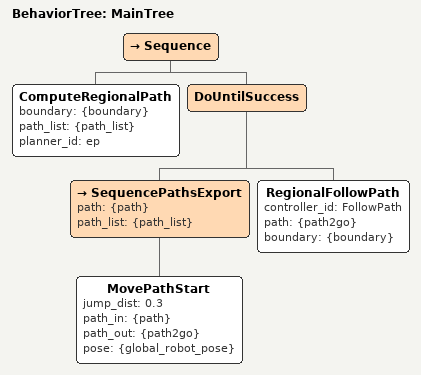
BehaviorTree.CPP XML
<?xml version="1.0" encoding="UTF-8"?>
<root BTCPP_format="3"
      main_tree_to_execute="MainTree">
  <BehaviorTree ID="MainTree">
    <Sequence>
      <ComputeRegionalPath boundary="{boundary}"
                           path_list="{path_list}"
                           planner_id="ep"/>
      <DoUntilSuccess>
        <SequencePathsExport path="{path}"
                             path_list="{path_list}">
          <MovePathStart jump_dist="0.3"
                         path_in="{path}"
                         path_out="{path2go}"
                         pose="{global_robot_pose}"/>
        </SequencePathsExport>
        <RegionalFollowPath controller_id="FollowPath"
                            path="{path2go}"
                            boundary="{boundary}"/>
      </DoUntilSuccess>
    </Sequence>
  </BehaviorTree>

</root>
